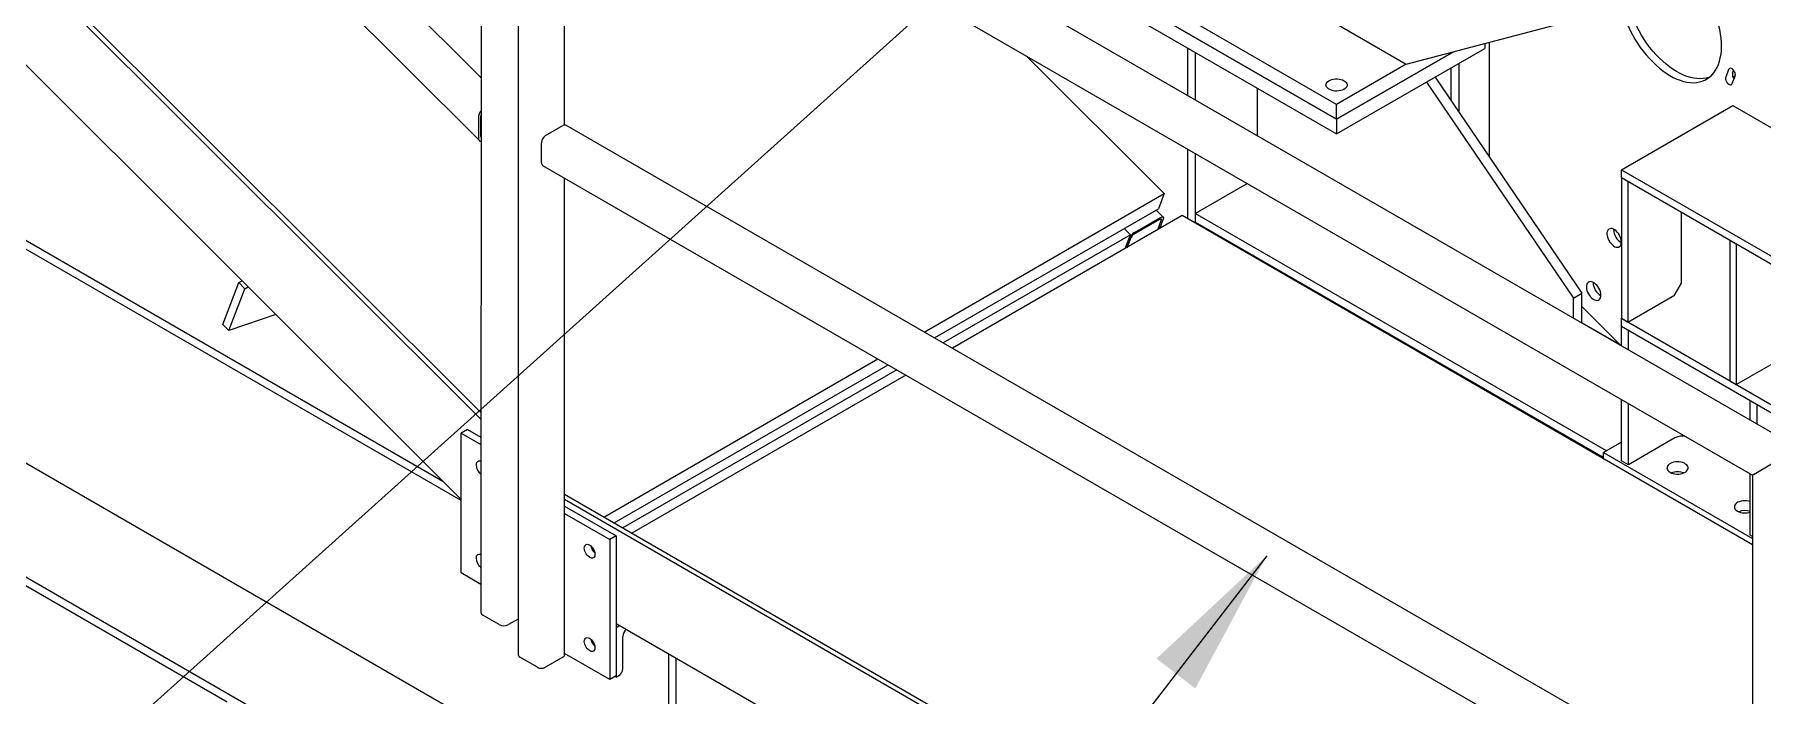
# Model space of a CAD drawing. Header units: millimetres. Extents: x 0 to 55611, y 0 to 32827.
# Drawn here: x 43126 to 44578, y 11077 to 11632 of the extents above; entities that cross this region are included whole.
import ezdxf

# ---------------------------------------------------------------- set-up
doc = ezdxf.new("R2010")
doc.units = ezdxf.units.MM
doc.header["$LTSCALE"] = 10
doc.linetypes.add('SLD-Continua', pattern=[0])
doc.layers.add('EQUIPO', color=30, linetype='SLD-Continua')
doc.layers.add('STRUC', color=5, linetype='SLD-Continua')
doc.styles.add('1', font='romans.shx', dxfattribs={"height": 125})
doc.dimstyles.new('50', dxfattribs={"dimscale": 0, "dimtxt": 125, "dimasz": 125, "dimexe": 125, "dimexo": 125, "dimgap": 50, "dimtad": 1, "dimdec": 0, "dimlfac": 49.861111, "dimzin": 1, "dimtxsty": '1', "dimcen": 2.5, "dimclrd": 1, "dimclre": 1, "dimadec": 0, "dimazin": 0, "dimtfac": 1, "dimtdec": 0, "dimtmove": 0, "dimatfit": 3, "dimfxl": 1, "dimtzin": 1, "dimarcsym": 0})

msp = doc.modelspace()

# ---------------------------------------------------------------- linework, layer by layer
at = {"color": 7, "linetype": 'SLD-Continua', "lineweight": 25}
for p, q in [((44219.7, 11573.4), (43880.3, 11769.3)), ((44219.7, 11560.9), (43880.3, 11756.9)), ((44165.3, 11672.5), (44278.3, 11607.2)), ((44278.3, 11607.2), (44402.8, 11639.9)), ((44317.9, 11617.6), (44219.7, 11560.9)), ((44278.3, 11607.2), (44219.7, 11573.4)), ((44219.7, 11560.9), (44219.7, 11573.4)), ((44459.1, 11518.5), (44552.5, 11572.4)), ((44552.5, 11572.4), (44610.5, 11538.9)), ((44459.1, 11511.9), (44459.1, 11518.5)), ((44459.1, 11518.5), (44969.1, 11224.1)), ((44459.1, 11511.9), (44969.1, 11217.5)), ((44459.1, 11511.9), (44459.1, 11393.6)), ((44459.1, 11511.9), (44464.5, 11508.8)), ((44464.5, 11508.8), (44464.5, 11390.5)), ((44509.4, 11423), (44509.4, 11482.8)), ((44550.1, 11459.3), (44550.1, 11341)), ((44550.1, 11459.3), (44555.5, 11456.2)), ((44555.5, 11456.2), (44555.5, 11337.9)), ((44464.5, 11390.5), (44503.7, 11413.1)), ((44503.7, 11413.1), (44509.4, 11423)), ((44459.1, 11393.6), (44969.1, 11099.2)), ((44459.1, 11386.9), (44459.1, 11393.6)), ((44459.1, 11393.6), (44464.5, 11390.5)), ((44459.1, 11386.9), (44464.9, 11383.6)), ((44459.1, 11370.4), (44459.1, 11386.9)), ((44459.1, 11386.9), (44969.1, 11092.6)), ((44464.9, 11367.1), (44464.9, 11383.6)), ((44555.5, 11337.9), (44594.7, 11360.5)), ((44550.1, 11341), (44555.5, 11337.9)), ((44459.1, 11273.8), (44459.1, 11325.3)), ((44567.3, 11324.5), (44573.1, 11321.2)), ((44567.3, 11308), (44567.3, 11324.5)), ((44464.9, 11270.5), (44464.9, 11322)), ((44573.1, 11304.7), (44573.1, 11321.2)), ((44459.1, 11289.6), (44444, 11280.9)), ((44444, 11275.6), (44444, 11280.9)), ((44444, 11280.9), (44569.1, 11208.7)), ((44504, 11293.1), (44464.9, 11270.5)), ((44464.9, 11270.5), (44459.1, 11273.8)), ((44567.3, 11211.3), (44567.3, 11262.9)), ((44569.1, 11210.3), (44567.3, 11211.3))]:
    msp.add_line(p, q, dxfattribs=at)
at = {"color": 7, "linetype": 'SLD-Continua', "lineweight": 25, "flags": 128}
for points in [[(44226, 11593.3), (44227, 11592.6), (44227.8, 11591.8), (44228.3, 11591), (44228.6, 11590.1), (44228.5, 11589.1), (44228.2, 11588.2), (44227.6, 11587.4), (44226.8, 11586.6), (44225.7, 11585.9), (44224.4, 11585.4), (44223, 11585), (44221.5, 11584.7), (44219.9, 11584.6), (44218.3, 11584.6), (44216.8, 11584.9), (44215.3, 11585.3), (44214, 11585.8), (44212.9, 11586.4), (44212, 11587.2), (44211.3, 11588), (44210.9, 11588.9), (44210.8, 11589.8), (44211, 11590.7), (44211.5, 11591.6), (44212.2, 11592.4), (44213.1, 11593.2), (44214.3, 11593.8), (44215.7, 11594.3), (44217.2, 11594.6), (44218.7, 11594.8), (44220.3, 11594.8), (44221.9, 11594.7), (44223.4, 11594.4), (44224.8, 11593.9), (44226, 11593.3)], [(44499.9, 11264.2), (44501.1, 11263.6), (44502.5, 11263.2), (44504, 11262.9), (44505.6, 11262.7), (44507.2, 11262.7), (44508.8, 11262.9), (44510.2, 11263.3), (44511.6, 11263.8), (44512.8, 11264.4), (44513.7, 11265.1), (44514.4, 11265.9), (44514.9, 11266.8), (44515.1, 11267.7), (44515, 11268.6), (44514.6, 11269.5), (44513.9, 11270.4), (44513, 11271.1), (44511.9, 11271.8), (44510.6, 11272.3), (44509.1, 11272.7), (44507.6, 11272.9), (44506, 11273), (44504.4, 11272.9), (44502.9, 11272.6), (44501.5, 11272.2), (44500.2, 11271.6), (44499.1, 11270.9), (44498.3, 11270.2), (44497.7, 11269.3), (44497.4, 11268.4), (44497.3, 11267.5), (44497.6, 11266.6), (44498.1, 11265.7), (44498.9, 11264.9), (44499.9, 11264.2)], [(44567.3, 11239.6), (44567.1, 11239.6), (44565.7, 11240), (44564.2, 11240.2), (44562.6, 11240.3), (44561, 11240.2), (44559.5, 11239.9), (44558, 11239.5), (44556.8, 11239), (44555.7, 11238.3), (44554.8, 11237.5), (44554.2, 11236.7), (44553.9, 11235.8), (44553.9, 11234.8), (44554.1, 11233.9), (44554.7, 11233.1), (44555.5, 11232.3), (44556.5, 11231.5)]]:
    msp.add_lwpolyline(points, dxfattribs=at)
at = {"color": 7, "linetype": 'SLD-Continua', "lineweight": 25}
for centre, radius, start, end in [((44509.8, 11281.9), 12.6, 72.6759, 117.3152), ((44506.2, 11250.5), 14.2, 68.3855, 111.6145), ((44562.8, 11244), 14, 242.9839, 288.8339), ((44562.8, 11217.7), 14.3, 71.5089, 111.4944)]:
    msp.add_arc(centre, radius, start, end, dxfattribs=at)
at = {"layer": 'EQUIPO', "linetype": 'SLD-Continua', "lineweight": 25}
for p, q in [((44348.1, 11529.2), (44348.1, 11625.6)), ((44315.6, 11603.9), (44315.6, 11577)), ((44322.4, 11607.8), (44322.4, 11567)), ((44549.1, 11602.7), (44546.7, 11596.3)), ((44552.3, 11599.6), (44553.3, 11602.1)), ((44552.2, 11590.8), (44554.6, 11597.2)), ((44554.7, 11597.5), (44552.7, 11596.3)), ((44425.9, 11403.4), (44458, 11371.4))]:
    msp.add_line(p, q, dxfattribs=at)
at = {"layer": 'EQUIPO', "linetype": 'SLD-Continua', "lineweight": 25, "flags": 128}
for points in [[(44459.5, 11687.7), (44458.6, 11685), (44457.9, 11682.1), (44457.4, 11679.1), (44457, 11675.9), (44456.9, 11672.5), (44457, 11669.1), (44457.3, 11665.6), (44457.7, 11661.9), (44458.4, 11658.2), (44459.3, 11654.5), (44460.3, 11650.7), (44461.6, 11646.9), (44463, 11643.1), (44464.6, 11639.3), (44466.4, 11635.6), (44468.3, 11631.9), (44470.3, 11628.3), (44472.6, 11624.8), (44474.9, 11621.3), (44477.3, 11618), (44479.9, 11614.9), (44482.5, 11611.9), (44485.3, 11609), (44488.1, 11606.3), (44490.9, 11603.9), (44493.8, 11601.6), (44496.7, 11599.5), (44499.7, 11597.7), (44502.6, 11596.1), (44505.6, 11594.7), (44508.5, 11593.6), (44511.3, 11592.7), (44514.1, 11592.1), (44516.9, 11591.7), (44519.5, 11591.6), (44522.1, 11591.8), (44524.6, 11592.2), (44527, 11592.9), (44529.2, 11593.8), (44531.3, 11595), (44533.2, 11596.4), (44535, 11598), (44536.7, 11599.9), (44538.1, 11602), (44539.4, 11604.4), (44540.5, 11606.9), (44541.4, 11609.6), (44542.1, 11612.5), (44542.7, 11615.5), (44543, 11618.7), (44543.1, 11622), (44543, 11625.5), (44542.8, 11629), (44542.3, 11632.6), (44541.6, 11636.3), (44540.7, 11640.1), (44539.7, 11643.9), (44538.4, 11647.7), (44537, 11651.5), (44535.4, 11655.2), (44533.7, 11659), (44531.7, 11662.7), (44529.7, 11666.3), (44527.5, 11669.8), (44525.1, 11673.2), (44522.7, 11676.5), (44520.1, 11679.7), (44517.5, 11682.7), (44514.8, 11685.5), (44512, 11688.2), (44509.1, 11690.7), (44506.2, 11693), (44503.3, 11695), (44500.3, 11696.9), (44497.4, 11698.5), (44494.5, 11699.8), (44491.6, 11701), (44488.7, 11701.8), (44485.9, 11702.5), (44483.1, 11702.8), (44480.5, 11702.9), (44477.9, 11702.8), (44475.4, 11702.4), (44473.1, 11701.7), (44470.8, 11700.8), (44468.7, 11699.6), (44466.8, 11698.2), (44465, 11696.5), (44463.3, 11694.6), (44461.9, 11692.5), (44460.6, 11690.2), (44459.5, 11687.7)], [(44533.2, 11596.3), (44532.6, 11596.1), (44530.3, 11595.5), (44527.8, 11595.1), (44525.2, 11594.9), (44522.5, 11595), (44519.8, 11595.4), (44517, 11596), (44514.1, 11596.9), (44511.2, 11598), (44508.3, 11599.4), (44505.3, 11601), (44502.4, 11602.8), (44499.5, 11604.9), (44496.6, 11607.1), (44493.7, 11609.6), (44490.9, 11612.3), (44488.2, 11615.1), (44485.5, 11618.1), (44483, 11621.3), (44480.5, 11624.6), (44478.2, 11628), (44476, 11631.6), (44473.9, 11635.2), (44472, 11638.8), (44470.3, 11642.6), (44468.7, 11646.4), (44467.2, 11650.2), (44466, 11654), (44464.9, 11657.7), (44464.1, 11661.5), (44463.4, 11665.2), (44462.9, 11668.8), (44462.6, 11672.4), (44462.6, 11675.8), (44462.7, 11679.1), (44463, 11682.3), (44463.5, 11685.4), (44464.2, 11688.2), (44465.2, 11691)], [(44554.6, 11597.2), (44554.8, 11598), (44554.7, 11598.9), (44554.5, 11599.9), (44554.1, 11600.8), (44553.5, 11601.8), (44552.9, 11602.5), (44552.1, 11603.2), (44551.4, 11603.6), (44550.6, 11603.7), (44550, 11603.6), (44549.5, 11603.3), (44549.1, 11602.7)], [(44546.7, 11596.3), (44546.5, 11595.6), (44546.5, 11594.7), (44546.8, 11593.7), (44547.2, 11592.7), (44547.7, 11591.8), (44548.4, 11591), (44549.2, 11590.4), (44549.9, 11590), (44550.6, 11589.8), (44551.3, 11589.9), (44551.8, 11590.3), (44552.2, 11590.8)], [(44447.2, 11466.9), (44446.9, 11465.8), (44446.9, 11464.6), (44447, 11463.2), (44447.3, 11461.8), (44447.8, 11460.3), (44448.5, 11458.9), (44449.4, 11457.6), (44450.3, 11456.4), (44451.4, 11455.3), (44452.5, 11454.5), (44453.6, 11453.8), (44454.7, 11453.5), (44455.8, 11453.4), (44456.7, 11453.5), (44457.5, 11453.9), (44458.2, 11454.6), (44458.7, 11455.5), (44458.9, 11456.6), (44459, 11457.8), (44458.9, 11459.2), (44458.6, 11460.6), (44458, 11462.1), (44457.4, 11463.5), (44456.5, 11464.8), (44455.5, 11466.1), (44454.5, 11467.1), (44453.4, 11468), (44452.3, 11468.6), (44451.2, 11469), (44450.1, 11469.1), (44449.2, 11468.9), (44448.4, 11468.5), (44447.7, 11467.8), (44447.2, 11466.9)], [(44430, 11422.2), (44429.7, 11421.1), (44429.6, 11419.9), (44429.8, 11418.5), (44430.1, 11417.1), (44430.6, 11415.7), (44431.3, 11414.2), (44432.2, 11412.9), (44433.1, 11411.7), (44434.2, 11410.6), (44435.3, 11409.8), (44436.4, 11409.2), (44437.5, 11408.8), (44438.5, 11408.7), (44439.5, 11408.8), (44440.3, 11409.3), (44441, 11409.9), (44441.4, 11410.8), (44441.7, 11411.9), (44441.8, 11413.2), (44441.7, 11414.5), (44441.4, 11415.9), (44440.8, 11417.4), (44440.1, 11418.8), (44439.3, 11420.2), (44438.3, 11421.4), (44437.3, 11422.4), (44436.2, 11423.3), (44435, 11423.9), (44433.9, 11424.3), (44432.9, 11424.4), (44432, 11424.2), (44431.1, 11423.8), (44430.5, 11423.1), (44430, 11422.2)]]:
    msp.add_lwpolyline(points, dxfattribs=at)
at = {"layer": 'EQUIPO', "linetype": 'SLD-Continua', "lineweight": 25}
for centre, radius, start, end in [((44557.7, 11598.4), 5.48, 167.857, 222.5536), ((44465.3, 11468.3), 12.8, 179.5, 240.4946), ((44448.1, 11423.7), 12.8, 179.5, 240.4946)]:
    msp.add_arc(centre, radius, start, end, dxfattribs=at)
at = {"layer": 'STRUC', "linetype": 'SLD-Continua', "lineweight": 25}
for p, q in [((43500.9, 11595.7), (42674.6, 12420.4)), ((42654.7, 12386.1), (43499.5, 11543)), ((42673.1, 12140.6), (43500.8, 11314.4)), ((42680.7, 12127.3), (43500.8, 11308.8)), ((42680.7, 12043.3), (43484.2, 11241.4)), ((44607.4, 11284.8), (43552.3, 11893.9)), ((43501, 11889), (43500.8, 11146.4)), ((43532.1, 11882.3), (43532.1, 11110.8)), ((43551.6, 11849.2), (44569.1, 11261.9)), ((43571.1, 11556.1), (43571.1, 11838)), ((43468.9, 11256.6), (42483, 11825.8)), ((43484.2, 11240.5), (42483, 11818.5)), ((43880.3, 11756.9), (44219.7, 11560.9)), ((43880.3, 11744.4), (44219.7, 11548.5)), ((44094.5, 11620.8), (44094.5, 11580.9)), ((44100.9, 11617.1), (44100.9, 11577.3)), ((44219.7, 11548.5), (44344.2, 11620.3)), ((44219.7, 11560.9), (44317.9, 11617.6)), ((44344.2, 11624.5), (44344.2, 11620.3)), ((44074.9, 11498.4), (43958.9, 11614.1)), ((44152.9, 11587.1), (44152.9, 11547.2)), ((44302.5, 11596.3), (44295.3, 11592.1)), ((44295.3, 11592.1), (44418.7, 11410.6)), ((44302.5, 11596.3), (44425.9, 11414.8)), ((43498.6, 11562.4), (43498.6, 11545.4)), ((43500.6, 11546.5), (43500.6, 11563.5)), ((44219.7, 11560.9), (44219.7, 11548.5)), ((43555.1, 11547.2), (43569.7, 11555.6)), ((44569.1, 10980.4), (43572.2, 11555.9)), ((43551.6, 11524.3), (43551.6, 11541.2)), ((44094.5, 11535.8), (44094.5, 11477.3)), ((44100.9, 11532.2), (44100.9, 11473.6)), ((43552.6, 11522), (44568.1, 10935.8)), ((43571.1, 11110.8), (43571.1, 11511.3)), ((43873.3, 11382), (44074.9, 11498.4)), ((44074.9, 11498.4), (44070, 11485.6)), ((44100.9, 11481.8), (44144.5, 11507)), ((43881.9, 11377.1), (44070, 11485.6)), ((44074.1, 11478.7), (44068.2, 11484.6)), ((44090, 11479.9), (43896.9, 11368.4)), ((44049.4, 11464.2), (44071.2, 11476.8)), ((44050, 11465.7), (44071.8, 11478.3)), ((44072.4, 11476.3), (44069.1, 11467.8)), ((44074.1, 11477.3), (44070.8, 11468.8)), ((44569.1, 11203.3), (44090, 11479.9)), ((44446.4, 11282.3), (44100.9, 11481.8)), ((44100.9, 11481.8), (44100.9, 11474.5)), ((44444, 11276.5), (44100.9, 11474.5)), ((44046.5, 11463.7), (43889.1, 11372.9)), ((44046.5, 11463.7), (44041.2, 11469)), ((44042.1, 11452.2), (44046.5, 11463.7)), ((44042.1, 11452.2), (44045.4, 11460.7)), ((44043.8, 11453.2), (44047.1, 11461.7)), ((44140.5, 11450.8), (44140.5, 11451.7)), ((43283.8, 11388.5), (43297.3, 11423.6)), ((43288.9, 11383.4), (43302.4, 11418.5)), ((43297.3, 11423.6), (43300.1, 11425.1)), ((43302.4, 11418.5), (43297.3, 11423.6)), ((43302.4, 11418.5), (43305.2, 11420.1)), ((44418.7, 11410.6), (44425.9, 11414.8)), ((44425.9, 11389.6), (44425.9, 11414.8)), ((43328.5, 11396.8), (43288.9, 11383.4)), ((44418.7, 11393.8), (44418.7, 11410.6)), ((43288.9, 11383.4), (43283.8, 11388.5)), ((44459.1, 11370.7), (44425.9, 11389.9)), ((43658.3, 10960.1), (42965.7, 11359.9)), ((43604.1, 11226.6), (43834.2, 11359.5)), ((43612.7, 11221.7), (43842.8, 11354.5)), ((43850.1, 11350.3), (43620, 11217.5)), ((43857.8, 11345.8), (43627.7, 11213)), ((43695.5, 10842.9), (42882.8, 11312.1)), ((43287.6, 11071.1), (42882.8, 11304.8)), ((43489.6, 11300.3), (43484.2, 11297.2)), ((43484.2, 11297.2), (43500.8, 11287.6)), ((43484.2, 11179.6), (43484.2, 11297.2)), ((43489.6, 11300.3), (43500.8, 11293.8)), ((44440, 11278.7), (44432.8, 11282.9)), ((44432.8, 11282.9), (44432.8, 11282)), ((44440, 11278.7), (44440, 11277.9)), ((44570.5, 11262.7), (44585.1, 11271.2)), ((44569.1, 11261.9), (44569.1, 10512.2)), ((43571.1, 11245.7), (44569.1, 10669.6)), ((43571.1, 11241.5), (44569.1, 10665.4)), ((43571.1, 11235.8), (43614.5, 11210.8)), ((43571.1, 11229.6), (43609.1, 11207.7)), ((43614.5, 11210.8), (43609.1, 11207.7)), ((43614.5, 11210.8), (43614.5, 11093.2)), ((43609.1, 11207.7), (43609.1, 11090.1)), ((43500.8, 11170), (43484.2, 11179.6)), ((43516.2, 11136.2), (43502.4, 11144.2)), ((43532.1, 11140.9), (43524, 11136.2)), ((43614.5, 11137.2), (44552.7, 10595.6)), ((43617.6, 11135.4), (43614.5, 11133.5)), ((43614.5, 11133.5), (43614.5, 11092.1)), ((43619.9, 11099.3), (43619.9, 11126.3)), ((43548.2, 11100.4), (43533.5, 11108.8)), ((43569.7, 11108.8), (43555.1, 11100.4)), ((43609.1, 11090.1), (43571.1, 11112)), ((43658.3, 11111.9), (43658.3, 10864.4)), ((43664.6, 11108.2), (43664.6, 10860.7)), ((43614.5, 11093.2), (43609.1, 11090.1)), ((43614.5, 11092.1), (43613.5, 11092.6)), ((43614.5, 11092.1), (43616.3, 11093.1))]:
    msp.add_line(p, q, dxfattribs=at)
at = {"layer": 'STRUC', "linetype": 'SLD-Continua', "lineweight": 25, "flags": 128}
for points in [[(44071.2, 11476.8), (44071.6, 11477), (44071.8, 11477.1), (44072.1, 11477.1), (44072.3, 11477.1), (44072.4, 11476.9), (44072.5, 11476.8), (44072.4, 11476.5), (44072.4, 11476.3)], [(44071.8, 11478.3), (44072.5, 11478.7), (44073.1, 11478.9), (44073.5, 11478.9), (44073.9, 11478.8), (44074.2, 11478.6), (44074.3, 11478.3), (44074.3, 11477.8), (44074.1, 11477.3)], [(44569.1, 11261.9), (44569.2, 11261.9), (44569.4, 11262.1), (44569.9, 11262.3), (44570.5, 11262.7)], [(43587.6, 11200.5), (43587.7, 11201.5), (43588, 11202.4), (43588.5, 11203.1), (43589.2, 11203.5), (43590, 11203.7), (43590.9, 11203.6), (43591.9, 11203.2), (43592.8, 11202.6), (43593.8, 11201.7), (43594.6, 11200.7), (43595.4, 11199.5), (43596, 11198.3), (43596.4, 11197.1), (43596.6, 11195.8), (43596.6, 11194.7), (43596.4, 11193.8), (43596, 11193), (43595.4, 11192.4), (43594.6, 11192.1), (43593.8, 11192.1), (43592.8, 11192.3), (43591.9, 11192.8), (43590.9, 11193.6), (43590, 11194.5), (43589.2, 11195.6), (43588.5, 11196.8), (43588, 11198), (43587.7, 11199.3), (43587.6, 11200.5)], [(43587.6, 11122.1), (43587.7, 11123.1), (43588, 11124), (43588.5, 11124.7), (43589.2, 11125.1), (43590, 11125.3), (43590.9, 11125.2), (43591.9, 11124.8), (43592.8, 11124.2), (43593.8, 11123.3), (43594.6, 11122.3), (43595.4, 11121.2), (43596, 11119.9), (43596.4, 11118.7), (43596.6, 11117.5), (43596.6, 11116.3), (43596.4, 11115.4), (43596, 11114.6), (43595.4, 11114), (43594.6, 11113.7), (43593.8, 11113.7), (43592.8, 11113.9), (43591.9, 11114.4), (43590.9, 11115.2), (43590, 11116.1), (43589.2, 11117.2), (43588.5, 11118.4), (43588, 11119.7), (43587.7, 11120.9), (43587.6, 11122.1)]]:
    msp.add_lwpolyline(points, dxfattribs=at)
at = {"layer": 'STRUC', "linetype": 'SLD-Continua', "lineweight": 25}
for centre, radius, start, end in [((43559.1, 11540.8), 7.49, 122.6055, 177.3945), ((43571.1, 11553.6), 2.45, 65.6929, 125.6176), ((43554, 11524), 2.4, 173.7012, 234.9867), ((44056, 11455.6), 11.8, 120.567, 154.4242), ((44052.4, 11459.1), 5.88, 120.567, 154.4242), ((43499.4, 11270.8), 2.74, 57.7743, 189.5019), ((43506.4, 11270.8), 9.76, 182.5134, 235.0189), ((44506.2, 11250.5), 14.2, 68.3855, 111.6145), ((44562.8, 11217.7), 14.3, 71.4952, 111.5081), ((43499.4, 11192.5), 2.74, 57.7743, 189.5019), ((43603.2, 11204.2), 10.2, 190.7948, 229.1998), ((43603.2, 11204.2), 10.2, 190.8135, 229.1812), ((43506.4, 11192.4), 9.76, 182.5134, 235.0189), ((43503.4, 11146.6), 2.62, 184.0426, 247.2404), ((43520.1, 11143.7), 8.4, 242.5907, 297.388), ((43603.2, 11125.9), 10.2, 190.7948, 229.1998), ((43603.2, 11125.9), 10.2, 190.8135, 229.1812), ((43627.8, 11125.9), 7.91, 126.6191, 177.1777), ((43534.5, 11111.1), 2.45, 185.6948, 245.6253), ((43568.7, 11111.1), 2.45, 294.3747, 354.3052), ((43551.6, 11107), 7.5, 242.6097, 297.3903), ((43612.1, 11099.7), 7.81, 302.6055, 357.3945)]:
    msp.add_arc(centre, radius, start, end, dxfattribs=at)
for centre, major_axis, ratio, start_param, end_param in [((43502.5, 11564.6), (2.56, 5.04), 0.574981, 1.150553, 2.294374), ((43502.5, 11564.6), (1.28, 2.52), 0.574981, 1.699534, 2.294374), ((43502.5, 11547.6), (2.56, 5.04), 0.574981, 2.294374, 3.438196), ((43502.5, 11547.6), (1.28, 2.52), 0.574981, 2.294374, 2.889214), ((44573.9, 11264.7), (4.88, 2.82), 0.00007, 2.356154, 3.141633)]:
    msp.add_ellipse(centre, major_axis=major_axis, ratio=ratio, start_param=start_param, end_param=end_param, dxfattribs=at)

# ---------------------------------------------------------------- leaders
for points in [[(43332.1, 12939.4), (41197.9, 11522.3)], [(43280.2, 12449), (41340.2, 10384)], [(44048.3, 11809.5), (41622.9, 9628.5)], [(44161, 11194.1), (42356.5, 8852.3)]]:
    msp.add_leader(points, dimstyle='50', override={"dimscale": 1, "dimlfac": 1})

doc.saveas('drawing.dxf')
